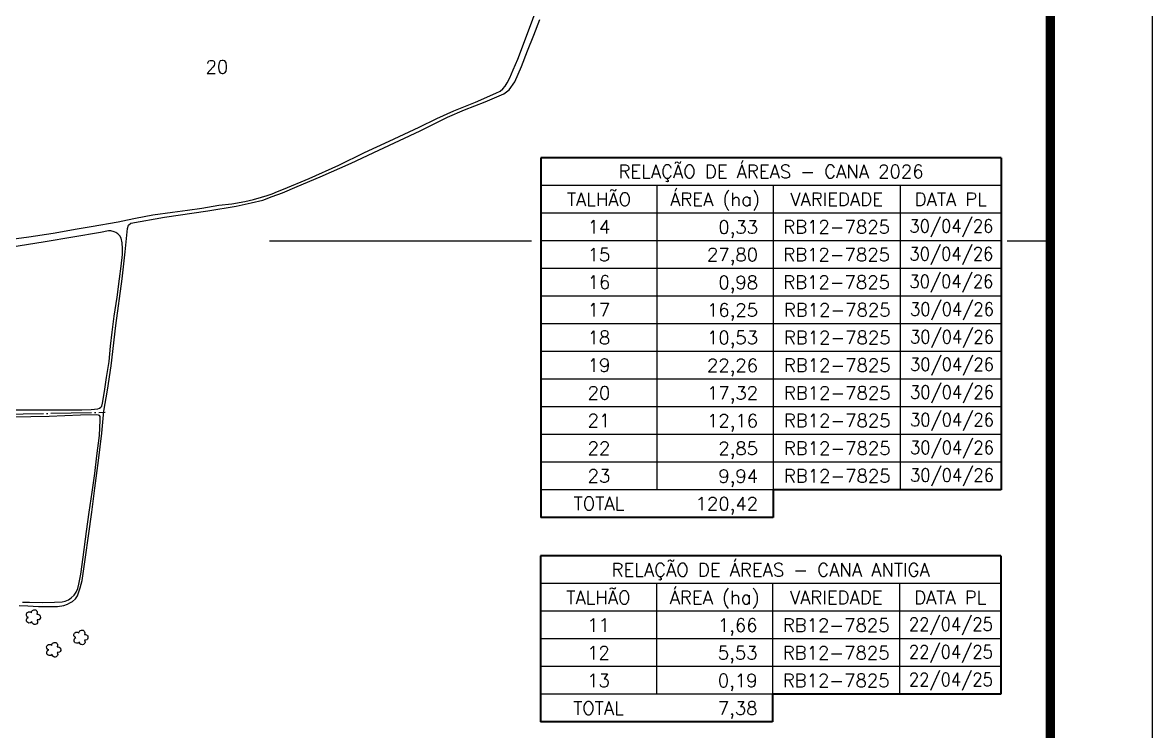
# Model space of a CAD drawing. Extents: x 712819 to 715789, y 7810210 to 7812310.
# Drawn here: x 714681 to 715789, y 7810919 to 7811614 of the extents above; entities that cross this region are included whole.
import ezdxf
from ezdxf.enums import TextEntityAlignment as Align

# ---------------------------------------------------------------- set-up
doc = ezdxf.new("R2010")
doc.units = 0
for name, pattern in [('CONTINUO', [0]), ('LIN0', [0]), ('TAPUME', [47, 40, -3.5, 0, -3.5])]:
    doc.linetypes.add(name, pattern=pattern)
doc.layers.add('0114001206', color=1, linetype='Continuous', lineweight=25)
doc.layers.add('REDE_DE_LUZ', color=6, linetype='Continuous', lineweight=25)
for name, color, linetype in [('0114001206017', 5, 'Continuous'), ('0114001206018', 5, 'Continuous'), ('0114001206020', 5, 'Continuous'), ('_SIMBOLO ARVORE', 118, 'Continuous'), ('MALHA', 8, 'Continuous'), ('MARGEM', 7, 'CONTINUO'), ('QUADRO_DE_AREAS_CANA 2025', 7, 'Continuous'), ('TEXTO_NUN_TAL', 7, 'Continuous')]:
    doc.layers.add(name, color=color, linetype=linetype)
doc.styles.add('Simplex', font='simplex.shx')

msp = doc.modelspace()

# ---------------------------------------------------------------- linework, layer by layer
at = {"layer": '0114001206', "linetype": 'CONTINUO'}
msp.add_lwpolyline([(714678.1, 7811042.3), (714686.4, 7811041.9), (714696.8, 7811041.5), (714706, 7811041.3), (714715.7, 7811041.5), (714721.6, 7811042.4), (714725.4, 7811043.7), (714727.8, 7811044.8), (714730.4, 7811046.4), (714733.1, 7811048.7), (714735.3, 7811051.7), (714737.9, 7811059.8), (714739.7, 7811067), (714743.1, 7811089.6), (714745.8, 7811110.5), (714749.2, 7811133.9), (714752.1, 7811157.3), (714755.7, 7811184.5), (714759, 7811211.4), (714761, 7811233.1), (714764.5, 7811253.5), (714768.1, 7811277.3), (714772.8, 7811317), (714778.9, 7811362.8), (714782, 7811389.2), (714784.1, 7811412.2), (714785.1, 7811415.4), (714787.4, 7811417.5), (714820.3, 7811423.3), (714863.1, 7811429.4), (714890.6, 7811434.1), (714905.5, 7811437.2), (714916.9, 7811440), (714926.1, 7811443.4), (714936.3, 7811447.2), (714950.6, 7811453.5), (714973.1, 7811462.9), (715003.5, 7811476.4), (715030.6, 7811489.1), (715071.1, 7811508), (715097.9, 7811521.5), (715114.6, 7811528.7), (715134.7, 7811536.4), (715153.3, 7811544.4), (715158.4, 7811548.2), (715164, 7811555.9), (715170.4, 7811571.1), (715176.4, 7811586.5), (715182.4, 7811601.8), (715188.4, 7811617.3)], dxfattribs=at)
at = {"layer": '0114001206017'}
msp.add_lwpolyline([(714681.2, 7811045.6), (714688, 7811045.5), (714700.6, 7811045.3), (714712.5, 7811045.5), (714720.2, 7811045.9), (714723.1, 7811046.5), (714726.2, 7811047.8), (714729.1, 7811049.8), (714732, 7811052.5), (714733.8, 7811055.3), (714735.5, 7811059.1), (714736.6, 7811063.3), (714738.3, 7811072.9), (714740.7, 7811089.7), (714744, 7811114.8), (714746.6, 7811134), (714749.4, 7811153.6), (714752.1, 7811171.8), (714754, 7811189), (714756.7, 7811209.1), (714757.5, 7811224), (714757.5, 7811227.7), (714756.8, 7811228.6), (714755.6, 7811229.1), (714753.7, 7811229.2), (714738.1, 7811228.9), (714707.3, 7811227.8), (714652.9, 7811226.8)], dxfattribs=at)
at = {"layer": '0114001206018'}
msp.add_lwpolyline([(714670, 7811234.3), (714703.1, 7811234.2), (714727.3, 7811234.2), (714739.5, 7811234.2), (714748.6, 7811234.7), (714755, 7811235.4), (714756.6, 7811236), (714758.2, 7811236.9), (714759, 7811238), (714759.8, 7811240.9), (714761.6, 7811252.4), (714763.7, 7811266.1), (714766.1, 7811281.8), (714767.5, 7811296.7), (714769.3, 7811310.3), (714771.2, 7811326.1), (714773.9, 7811344.9), (714776.2, 7811362.9), (714778, 7811375.3), (714779.3, 7811386.7), (714779.4, 7811392.5), (714779, 7811398.1), (714777.9, 7811402.6), (714776.6, 7811404.9), (714774.7, 7811406.8), (714772.9, 7811408.1), (714771.1, 7811408.9), (714767.9, 7811409.7), (714765.4, 7811409.7), (714757.6, 7811408.2), (714703.4, 7811399), (714644.1, 7811389.5)], dxfattribs=at)
at = {"layer": '0114001206020'}
msp.add_lwpolyline([(714660.8, 7811400.4), (714687.3, 7811404.1), (714711.2, 7811407.7), (714734.9, 7811411.7), (714748.4, 7811414.2), (714775, 7811418.6), (714784.2, 7811420.6), (714792, 7811422.3), (714809.1, 7811425.5), (714828.2, 7811428.2), (714843.1, 7811430.1), (714857.2, 7811432.2), (714873.7, 7811434.9), (714886.5, 7811436.3), (714899.2, 7811438.6), (714907.8, 7811440.6), (714915.7, 7811442.9), (714921.2, 7811444.5), (714926.1, 7811446.3), (714931.4, 7811448.4), (714937.1, 7811450.6), (714962.2, 7811461.3), (714991.3, 7811474.4), (715016.7, 7811486.6), (715040.8, 7811497.8), (715070.1, 7811511.6), (715087.6, 7811520.1), (715104, 7811527.7), (715125.3, 7811536.2), (715145.3, 7811544.8), (715149.5, 7811546.9), (715152.2, 7811549.3), (715154.3, 7811551.8), (715156.5, 7811555.1), (715159, 7811560), (715162.4, 7811567.8), (715166.8, 7811578.1), (715179.2, 7811611.3), (715185.2, 7811627.3)], dxfattribs=at)
at = {"layer": '_SIMBOLO ARVORE', "linetype": 'CONTINUO'}
for points in [[(714690.4, 7811026.4, 0), (714689.1, 7811025.3, 0), (714687.5, 7811025.1, 0), (714686.4, 7811025.6, 0), (714685.6, 7811026.4, 0), (714685.3, 7811027.3, 0), (714685.2, 7811028.6, 0), (714685.6, 7811029.4, 0), (714686.1, 7811030.1, 0), (714687, 7811030.7, 0), (714686.4, 7811030.9, 0), (714685.8, 7811031.3, 0), (714685.2, 7811032.4, 0), (714685, 7811033.7, 0), (714685.5, 7811035, 0), (714686, 7811035.5, 0), (714687, 7811036, 0), (714687.9, 7811036.2, 0), (714688.7, 7811036, 0), (714689.3, 7811035.8, 0), (714690, 7811035.1, 0), (714690.2, 7811036.3, 0), (714690.4, 7811036.8, 0), (714690.9, 7811037.4, 0), (714691.7, 7811037.7, 0), (714692.4, 7811038, 0), (714693.2, 7811038.1, 0), (714694, 7811038, 0), (714694.6, 7811037.6, 0), (714695.1, 7811037.1, 0), (714695.5, 7811036.3, 0), (714695.7, 7811035.4, 0), (714695.3, 7811033.8, 0), (714696.4, 7811033.8, 0), (714697.4, 7811033.6, 0), (714698.3, 7811032.9, 0), (714698.7, 7811032.3, 0), (714698.9, 7811030.1, 0), (714698.3, 7811029.1, 0), (714697.6, 7811028.4, 0), (714696.5, 7811028.1, 0), (714695.5, 7811028.2, 0), (714696, 7811026.1, 0), (714695.8, 7811025.3, 0), (714695.2, 7811024.4, 0), (714694.5, 7811023.9, 0), (714693.6, 7811023.7, 0), (714692.6, 7811023.7, 0), (714691.9, 7811023.9, 0), (714691.1, 7811024.7, 0), (714690.6, 7811025.4, 0), (714690.4, 7811026.5, 0)], [(714736.9, 7811006.5, 0), (714735.7, 7811005.5, 0), (714734.1, 7811005.3, 0), (714733, 7811005.7, 0), (714732.2, 7811006.5, 0), (714731.8, 7811007.4, 0), (714731.8, 7811008.8, 0), (714732.2, 7811009.6, 0), (714732.6, 7811010.2, 0), (714733.6, 7811010.8, 0), (714733, 7811011, 0), (714732.4, 7811011.5, 0), (714731.7, 7811012.5, 0), (714731.6, 7811013.8, 0), (714732.1, 7811015.1, 0), (714732.6, 7811015.6, 0), (714733.5, 7811016.2, 0), (714734.5, 7811016.3, 0), (714735.3, 7811016.2, 0), (714735.9, 7811015.9, 0), (714736.6, 7811015.3, 0), (714736.8, 7811016.4, 0), (714737, 7811016.9, 0), (714737.5, 7811017.5, 0), (714738.2, 7811017.8, 0), (714739, 7811018.2, 0), (714739.8, 7811018.2, 0), (714740.6, 7811018.1, 0), (714741.2, 7811017.8, 0), (714741.7, 7811017.3, 0), (714742.1, 7811016.5, 0), (714742.2, 7811015.6, 0), (714741.9, 7811013.9, 0), (714743, 7811014, 0), (714743.9, 7811013.7, 0), (714744.8, 7811013, 0), (714745.3, 7811012.5, 0), (714745.4, 7811010.2, 0), (714744.9, 7811009.2, 0), (714744.2, 7811008.6, 0), (714743, 7811008.3, 0), (714742, 7811008.4, 0), (714742.6, 7811006.3, 0), (714742.3, 7811005.4, 0), (714741.7, 7811004.6, 0), (714741.1, 7811004, 0), (714740.1, 7811003.8, 0), (714739.2, 7811003.9, 0), (714738.5, 7811004.1, 0), (714737.7, 7811004.8, 0), (714737.1, 7811005.6, 0), (714737, 7811006.6, 0)], [(714710.2, 7810994.4, 0), (714709, 7810993.4, 0), (714707.4, 7810993.2, 0), (714706.3, 7810993.6, 0), (714705.5, 7810994.4, 0), (714705.2, 7810995.3, 0), (714705.1, 7810996.7, 0), (714705.5, 7810997.5, 0), (714705.9, 7810998.1, 0), (714706.9, 7810998.7, 0), (714706.3, 7810998.9, 0), (714705.7, 7810999.4, 0), (714705, 7811000.5, 0), (714704.9, 7811001.7, 0), (714705.4, 7811003, 0), (714705.9, 7811003.5, 0), (714706.8, 7811004.1, 0), (714707.8, 7811004.2, 0), (714708.6, 7811004.1, 0), (714709.2, 7811003.8, 0), (714709.9, 7811003.2, 0), (714710.1, 7811004.4, 0), (714710.3, 7811004.8, 0), (714710.8, 7811005.5, 0), (714711.5, 7811005.7, 0), (714712.3, 7811006.1, 0), (714713.1, 7811006.1, 0), (714713.9, 7811006, 0), (714714.5, 7811005.7, 0), (714715, 7811005.2, 0), (714715.4, 7811004.4, 0), (714715.5, 7811003.5, 0), (714715.2, 7811001.8, 0), (714716.3, 7811001.9, 0), (714717.2, 7811001.6, 0), (714718.1, 7811000.9, 0), (714718.6, 7811000.4, 0), (714718.7, 7810998.1, 0), (714718.2, 7810997.2, 0), (714717.5, 7810996.5, 0), (714716.3, 7810996.2, 0), (714715.3, 7810996.3, 0), (714715.9, 7810994.2, 0), (714715.6, 7810993.3, 0), (714715, 7810992.5, 0), (714714.4, 7810991.9, 0), (714713.4, 7810991.7, 0), (714712.5, 7810991.8, 0), (714711.8, 7810992, 0), (714711, 7810992.7, 0), (714710.4, 7810993.5, 0), (714710.3, 7810994.5, 0)]]:
    msp.add_polyline3d(points, dxfattribs=at)
at = {"layer": 'MALHA'}
for p, q in [((714923.5, 7811400), (715180.2, 7811400)), ((715646.7, 7811400), (715689, 7811400))]:
    msp.add_line(p, q, dxfattribs=at)
at = {"layer": 'MARGEM', "color": 174, "linetype": 'LIN0', "flags": 128}
msp.add_lwpolyline([(715789, 7812309.5), (712819, 7812309.5), (712819, 7810209.5), (715789, 7810209.5)], close=True, dxfattribs=at)
at = {"layer": 'MARGEM', "color": 174, "linetype": 'LIN0', "const_width": 9.09, "flags": 128}
msp.add_lwpolyline([(715689, 7812209.5), (712919, 7812209.5), (712919, 7810309.5), (715689, 7810309.5)], close=True, dxfattribs=at)
at = {"layer": 'QUADRO_DE_AREAS_CANA 2025', "color": 174, "linetype": 'ByBlock', "lineweight": 40}
for p, q in [((715640.8, 7811481.5), (715189.5, 7811481.5)), ((715189.5, 7811481.5), (715189.5, 7811128.7)), ((715640.8, 7811481.5), (715640.8, 7811155.8)), ((715417.2, 7811155.8), (715417.2, 7811128.7)), ((715640.8, 7811155.8), (715417.2, 7811155.8)), ((715417.2, 7811128.7), (715189.5, 7811128.7)), ((715640.4, 7811090.9), (715189, 7811090.9)), ((715189, 7811090.9), (715189, 7810928.1)), ((715640.4, 7811090.9), (715640.4, 7810955.2)), ((715416.7, 7810955.2), (715416.7, 7810928.1)), ((715640.4, 7810955.2), (715416.7, 7810955.2)), ((715416.7, 7810928.1), (715189, 7810928.1))]:
    msp.add_line(p, q, dxfattribs=at)
at = {"layer": 'QUADRO_DE_AREAS_CANA 2025', "linetype": 'Continuous'}
for p, q in [((715640.2, 7811454.4), (715189.5, 7811454.4)), ((715303.3, 7811454.4), (715303.3, 7811155.8)), ((715417.2, 7811454.4), (715417.2, 7811155.8)), ((715541.7, 7811454.4), (715541.7, 7811155.8)), ((715640.2, 7811427.3), (715189.5, 7811427.3)), ((715640.2, 7811400.1), (715189.5, 7811400.1)), ((715640.2, 7811373), (715189.5, 7811373)), ((715640.8, 7811345.8), (715189.5, 7811345.8)), ((715640.8, 7811318.7), (715189.5, 7811318.7)), ((715640.8, 7811291.6), (715189.5, 7811291.6)), ((715640.8, 7811264.4), (715189.5, 7811264.4)), ((715640.8, 7811237.3), (715189.5, 7811237.3)), ((715640.8, 7811210.1), (715189.5, 7811210.1)), ((715640.8, 7811183), (715189.5, 7811183)), ((715417.2, 7811155.8), (715189.5, 7811155.8)), ((715639.8, 7811063.8), (715189, 7811063.8)), ((715302.9, 7811063.8), (715302.9, 7810955.2)), ((715416.7, 7811063.8), (715416.7, 7810955.2)), ((715541.2, 7811063.8), (715541.2, 7810955.2)), ((715639.8, 7811036.7), (715189, 7811036.7)), ((715639.8, 7811009.5), (715189, 7811009.5)), ((715639.8, 7810982.4), (715189, 7810982.4)), ((715416.7, 7810955.2), (715189, 7810955.2))]:
    msp.add_line(p, q, dxfattribs=at)
at = {"layer": 'REDE_DE_LUZ', "linetype": 'TAPUME'}
msp.add_lwpolyline([(713203.3, 7811200.8), (713481.1, 7811206.3), (713642.2, 7811209.2), (713818.4, 7811212.6), (713984.5, 7811216.5), (714160.9, 7811220.2), (714458.9, 7811226.2), (714661.9, 7811230), (714762.4, 7811231.9)], dxfattribs=at)

# ---------------------------------------------------------------- texts
at = {"layer": 'QUADRO_DE_AREAS_CANA 2025', "linetype": 'Continuous', "style": 'Simplex'}
for s, p in [('RELAÇÃO DE ÁREAS - CANA 2026', (715415.1, 7811468)), ('TALHÃO', (715246.4, 7811440.8)), ('ÁREA (ha)', (715360.2, 7811440.8)), ('VARIEDADE', (715479.4, 7811440.8)), ('DATA PL', (715591.3, 7811440.8)), ('14', (715246.4, 7811413.7)), ('RB12-7825', (715479.4, 7811413.7)), ('15', (715246.4, 7811386.5)), ('RB12-7825', (715479.4, 7811386.5)), ('16', (715246.4, 7811359.4)), ('RB12-7825', (715479.4, 7811359.4)), ('17', (715246.4, 7811332.3)), ('RB12-7825', (715480, 7811332.3)), ('18', (715246.4, 7811305.1)), ('RB12-7825', (715480, 7811305.1)), ('19', (715246.4, 7811278)), ('RB12-7825', (715480, 7811278)), ('20', (715246.4, 7811250.8)), ('RB12-7825', (715480, 7811250.8)), ('21', (715246.4, 7811223.7)), ('RB12-7825', (715480, 7811223.7)), ('22', (715246.4, 7811196.6)), ('RB12-7825', (715480, 7811196.6)), ('23', (715246.4, 7811169.4)), ('RB12-7825', (715480, 7811169.4)), ('TOTAL', (715246.4, 7811142.3)), ('RELAÇÃO DE ÁREAS - CANA ANTIGA', (715414.7, 7811077.4)), ('TALHÃO', (715245.9, 7811050.2)), ('ÁREA (ha)', (715359.8, 7811050.2)), ('VARIEDADE', (715479, 7811050.2)), ('DATA PL', (715590.8, 7811050.2)), ('11', (715245.9, 7811023.1)), ('RB12-7825', (715479, 7811023.1)), ('12', (715245.9, 7810995.9)), ('RB12-7825', (715479, 7810995.9)), ('13', (715245.9, 7810968.8)), ('RB12-7825', (715479, 7810968.8)), ('TOTAL', (715245.9, 7810941.7))]:
    msp.add_text(s, height=13, dxfattribs=at).set_placement(p, align=Align.MIDDLE_CENTER)
at = {"layer": 'QUADRO_DE_AREAS_CANA 2025', "linetype": 'Continuous', "style": 'Simplex', "width": 0.9}
for s, p in [('30/04/26', (715591.9, 7811414.6)), ('30/04/26', (715591.9, 7811387.4)), ('30/04/26', (715591.9, 7811360.3)), ('30/04/26', (715592.5, 7811333.1)), ('30/04/26', (715592.5, 7811306)), ('30/04/26', (715592.5, 7811278.9)), ('30/04/26', (715592.5, 7811251.7)), ('30/04/26', (715592.5, 7811224.6)), ('30/04/26', (715592.5, 7811197.4)), ('30/04/26', (715592.5, 7811170.3)), ('22/04/25', (715591.4, 7811024)), ('22/04/25', (715591.4, 7810996.8)), ('22/04/25', (715591.4, 7810969.7))]:
    msp.add_text(s, height=13, dxfattribs=at).set_placement(p, align=Align.MIDDLE_CENTER)
at = {"layer": 'QUADRO_DE_AREAS_CANA 2025', "linetype": 'Continuous', "style": 'Simplex'}
for s, p in [('0,33', (715402.4, 7811407.1)), ('27,80', (715402.4, 7811380)), ('0,98', (715402.4, 7811352.8)), ('16,25', (715402.4, 7811325.7)), ('10,53', (715402.4, 7811298.6)), ('22,26', (715402.4, 7811271.4)), ('17,32', (715402.4, 7811244.3)), ('12,16', (715402.4, 7811217.1)), ('2,85', (715402.4, 7811190)), ('9,94', (715402.4, 7811162.8)), ('120,42', (715402.4, 7811135.7)), ('1,66', (715401.9, 7811016.5)), ('5,53', (715401.9, 7810989.4)), ('0,19', (715401.9, 7810962.2)), ('7,38', (715401.9, 7810935.1))]:
    msp.add_text(s, height=13, dxfattribs=at).set_placement(p, align=Align.RIGHT)
at = {"layer": 'TEXTO_NUN_TAL', "linetype": 'Continuous', "style": 'Simplex'}
msp.add_text('20', height=13, dxfattribs=at).set_placement((714860.7, 7811564.1))

doc.saveas('drawing.dxf')
